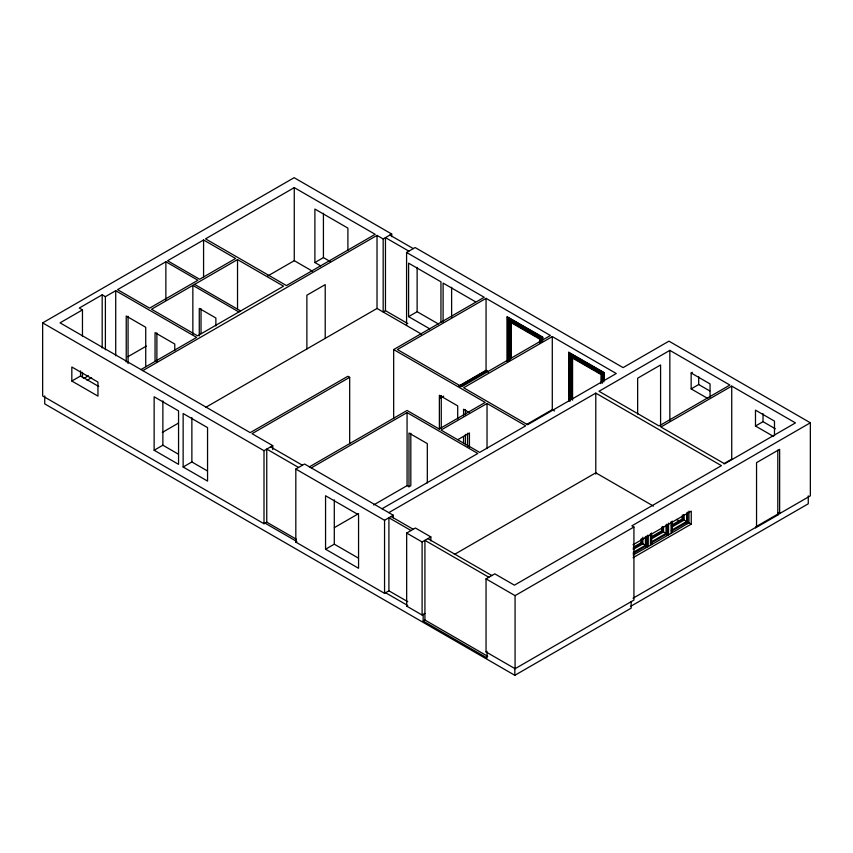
<?xml version="1.0" encoding="UTF-8"?>
<svg xmlns="http://www.w3.org/2000/svg" width="853" height="853" viewBox="0 0 853 853"><rect width="100%" height="100%" fill="white"/><g stroke="black" fill="none" stroke-linecap="round" stroke-linejoin="round"><path stroke-width="1.28" d="M296.3 539.213L266.754 522.164L264.003 523.742L42.65 395.952L42.65 322.882L294.136 177.691L391.698 234.021L391.698 236.686M140.969 369.562L196.638 337.415L115.72 290.702L105.388 296.663L102.179 294.807L79.254 308.05L82.464 309.895L82.464 336.466M82.464 309.895L60.041 322.85L250.217 432.642L347.843 376.28L349.677 377.335L349.677 443.763M165.866 261.754L117.554 289.647L149.606 308.146L197.907 280.253L165.866 261.754L165.866 300.277M203.579 239.981L167.572 260.762L199.623 279.262L235.62 258.48L203.579 239.981L203.579 277.172M294.264 187.617L205.53 238.851L286.448 285.563L375.181 234.33L294.264 187.617L294.264 260.677L267.757 275.988M237.529 259.589L151.514 309.244L197.555 335.837L283.569 286.171L237.529 259.589L237.529 308.733M71.823 381.024L97.956 396.112L97.956 382.08L71.823 366.993L71.823 381.024L80.555 375.981L98.735 386.484M83.839 378.465L88.424 375.81M87.049 380.31L91.634 377.666M127.907 356.725L146.311 346.105M347.907 250.292L347.907 228.124L314.896 209.06L314.896 262.532L323.426 257.606L330.26 261.551M142.803 370.628L377.015 235.396L383.168 238.947L391.698 234.021M406.582 325.526L406.582 252.467L415.112 247.541L623.106 367.622L668.944 341.157L810.35 422.789L810.35 495.86L779.642 513.581L777.808 512.525M162.305 432.428L178.373 423.152M205.904 407.254L377.015 308.455L377.015 235.396M407.766 323.564L385.46 310.684L383.168 312.006L383.168 238.947M154.137 450.256L178.554 464.352L178.554 410.879L154.137 396.784L154.137 450.256L162.87 445.213L178.405 454.191M440.948 322.263L440.948 281.831L408.598 263.161L408.598 316.634L417.128 311.708L438.325 323.937M183.139 466.996L207.556 481.092L207.556 427.62L183.139 413.524L183.139 466.996L191.872 461.963L207.407 470.931M393.67 418.642L393.67 349.57L484.227 297.292L406.582 252.467M486.061 298.347L397.402 349.538L461.74 386.686L550.398 335.496L486.061 298.347L486.061 371.673M349.677 377.335L252.051 433.697L272.736 445.639L272.736 449.627M42.65 322.882L264.003 450.683L272.736 445.639M542.721 339.782L542.721 337.148L507.194 316.9L507.194 361.512M508.793 360.712L509.028 319.544M510.403 320.344L510.169 359.987M407.723 601.674L388.915 590.82L384.554 593.347L295.82 542.113L295.82 469.054L304.553 464.011L393.286 515.244L393.286 517.899M309.447 466.836L407.062 410.474L439.156 429.006L485.197 402.413L393.67 349.57M311.281 467.892L407.062 412.596L477.829 453.455L382.048 508.751M539.746 337.287L539.512 342.927M540.887 342.181L540.887 338.214L542.721 337.148M458.424 386.302L486.061 370.351L488.353 371.673M459.714 385.823L486.061 370.618L488.342 371.929M440.233 398.127L443.677 396.144M459.714 386.889L486.285 371.545M552.286 336.583L463.627 387.774L527.612 424.709L616.271 373.529L552.286 336.583L552.286 409.643L526.951 424.272M604.095 380.459L604.095 372.58L568.674 352.396L568.674 400.942M574.751 357.226L570.049 354.784L570.049 401.326M487.031 403.469L440.99 430.061L479.663 452.389L525.715 425.807L487.031 403.469L487.031 448.635M571.883 355.84L571.649 399.396M457.965 439.583L469.427 432.961L469.427 447.377M295.82 542.113L296.855 541.516L264.003 522.548M601.109 372.718L600.885 383.594M334.355 527.634L358.591 513.634M373.593 504.976L407.062 485.656L408.982 486.764L410.815 485.698L410.815 433.271M602.261 382.912L602.261 373.646L604.095 372.58M325.558 549.225L358.559 568.279L358.559 514.807L325.558 495.753L325.558 549.225L334.291 544.182L358.185 557.979M388.787 512.642L595.789 393.126L721.414 465.663L514.412 585.169L494.772 573.834L486.039 578.878L486.039 651.937L515.073 668.699L633.928 600.075L633.928 527.015L631.881 525.832L810.35 422.789M669.84 350.38L598.998 391.282L659.06 425.956L729.901 385.055L669.84 350.38L669.84 420.785M295.82 469.054L384.554 520.277L393.286 515.244M424.922 613.414L422.107 615.034L406.668 606.11L406.668 533.05L415.4 528.007L430.84 536.921L430.84 540.909M707.83 398.511L691.154 388.893L691.154 373.006L692.391 372.292M406.668 533.05L422.107 541.964L430.84 536.921M691.154 388.893L698.692 384.532L709.813 390.951M731.735 386.11L660.894 427.012L724.623 463.808L795.465 422.907L731.735 386.11L731.735 459.17L723.739 463.797M454.34 554.482L595.789 472.807L653.419 506.085M406.668 606.11L407.713 605.513L384.554 592.142M774.481 435.67L774.481 421.115L755.481 410.144L755.481 426.02L763.019 421.67L775.313 428.771M423.152 614.427L423.152 621.048L424.922 620.024L487.703 656.277M486.039 578.878L515.073 595.639L633.928 527.015M633.022 544.758L691.25 511.139L691.25 524.115L633.022 557.734M633.363 547.21L641.04 542.775L641.957 543.297L633.182 548.372M651.799 536.558L661.672 530.865L662.589 531.387L651.617 537.721M671.332 525.288L682.304 518.944L683.221 519.477L672.249 525.811M633.182 549.428L642.874 543.83L646.318 545.813L633.15 553.416M651.617 538.787L663.506 531.92L665.798 533.242M672.249 526.866L684.138 520.01L687.582 521.993L672.217 530.865L671.3 530.331L686.665 521.46M633.331 552.254L645.401 545.291M651.767 541.612L666.033 533.381L666.95 533.903L651.585 542.775M633.15 555.004L650.444 545.291L650.444 533.615M671.076 521.705L671.076 533.381L650.444 545.291M691.25 524.115L688.957 522.782L671.076 533.381M486.039 651.937L487.084 651.34M779.642 512.386L778.597 512.984L778.597 514.572L755.502 527.9M755.811 526.813L777.808 514.114L778.597 514.572M633.022 598.23L756.547 526.919L756.547 462.646L779.642 449.318L779.642 513.581M630.484 606.44L808.271 503.792L808.271 495.86M44.729 395.952L44.729 403.895L514.839 675.309L631.156 608.157L631.156 601.536M691.154 373.006L710.048 383.914L710.048 397.157M755.481 426.02L773.362 436.352M389.864 235.087L413.279 248.596M408.875 251.145L385.46 237.624L385.46 310.684M514.412 322.391L508.569 319.289L508.569 360.51M516.651 323.692L520.021 325.633M522.26 326.934L525.629 328.874M528.999 330.815L535.737 334.707M539.107 336.647L541.346 337.948M576.991 358.527L580.339 360.456M583.697 362.397L585.936 363.687M589.295 365.628L597.121 370.149M599.36 371.439L602.719 373.379M508.793 319.683L540.887 338.214M602.261 373.646L570.273 355.179L570.508 400.046M514.018 323.756L535.46 336.135M537.71 337.436L539.97 338.737M594.594 370.277L572.107 357.29L572.107 399.14M596.844 371.577L601.344 374.168M475.473 301.77L443.102 283.079L443.102 322.199M510.169 322.061L539.512 339.004M600.885 374.435L571.649 357.556L572.566 357.034L572.566 400.174M314.896 262.532L320.589 265.816M408.598 316.634L429.795 328.863M294.264 260.677L312.497 271.211M377.015 308.455L421.425 334.099M552.286 409.643L554.567 410.965M676.472 519.392L679.926 521.386M469.278 412.543L463.552 409.237L463.552 415.795M194.591 284.38L240.631 310.961M238.893 311.963L192.853 285.382L192.853 334.536M270.614 446.865L302.431 465.237M391.101 516.502L413.215 529.276M427.886 538.638L491.808 575.54M411.039 530.534L388.915 517.76L388.915 590.82M488.844 577.257L424.922 540.344L424.922 620.024M298.571 467.465L266.754 449.094L266.754 522.164M423.152 621.048L487.084 657.951L487.084 652.662M777.808 450.171L777.808 514.114M763.019 413.726L763.019 421.67M698.692 376.599L698.692 384.532M688.957 511.118L688.957 522.782M687.582 512.195L687.582 523.582M686.665 512.898L686.665 522.526M684.138 514.711L684.138 520.01M683.221 514.583L683.221 520.533M682.304 515.276L682.304 518.944M672.217 521.066L672.217 532.453M668.549 523.156L668.549 534.831M668.325 524.318L668.325 534.703M666.95 524.115L666.95 535.492M666.033 524.808L666.033 534.436M663.506 526.621L663.506 531.92M662.589 526.493L662.589 532.453M661.672 527.186L661.672 532.453M660.585 426.127L660.585 364.967L637.649 378.21L637.649 414.1M651.585 532.976L651.585 544.363M647.917 535.066L647.917 546.741M647.694 536.238L647.694 546.613M646.318 536.025L646.318 547.402M645.401 536.718L645.401 546.346M642.874 537.209L642.874 543.83M641.957 538.403L641.957 544.363M641.04 539.096L641.04 544.363M603.86 381.899L603.86 372.718L568.674 352.396L570.049 354.784L602.485 373.507L602.485 382.816M595.789 393.126L595.789 474.129M570.273 354.645L570.273 400.174M568.898 352.268L568.898 400.814M542.497 341.221L542.497 337.287L507.194 316.9L508.569 319.289L541.122 338.076L541.122 342.064M515.073 595.639L515.073 668.699M514.839 668.688L514.839 675.309M511.086 321.538L511.086 358.143M510.627 321.805L510.627 358.409M507.418 316.772L507.418 361.384M467.593 433.217L467.593 446.322M465.45 409.461L465.45 414.697M465.45 434.358L465.45 444.85M463.552 436.768L463.552 443.315M457.709 418.972L457.709 405.868L439.37 395.28L439.37 429.358M451.621 287.28L451.621 317.273M441.268 395.504L441.268 428.43M427.321 482.926L427.321 443.613L408.982 433.025L408.982 486.764M422.107 541.964L422.107 615.034M417.128 267.362L417.128 311.708M407.062 412.596L407.062 485.656M384.554 520.277L384.554 593.347M334.291 499.837L334.291 544.182M325.217 338.364L325.217 284.625L306.877 295.213L306.877 348.952M323.426 213.271L323.426 257.606M264.003 450.683L264.003 523.742M215.873 325.867L215.873 317.998L199.271 308.413L199.271 335.943M201.02 308.722L201.02 333.63M191.872 417.618L191.872 461.963M174.769 350.604L174.769 344.047L155.054 332.659L155.054 361.533M162.87 400.878L162.87 445.213M156.888 332.915L156.888 361.789M145.735 366.651L145.735 327.285L126.233 316.026L126.233 361.96M128.067 316.282L128.067 363.527M115.72 290.702L115.72 355.797M105.388 296.663L105.388 349.805M102.179 294.807L102.179 347.949M82.464 372.334L82.464 377.644M80.555 370.884L80.555 375.981"/></g></svg>
